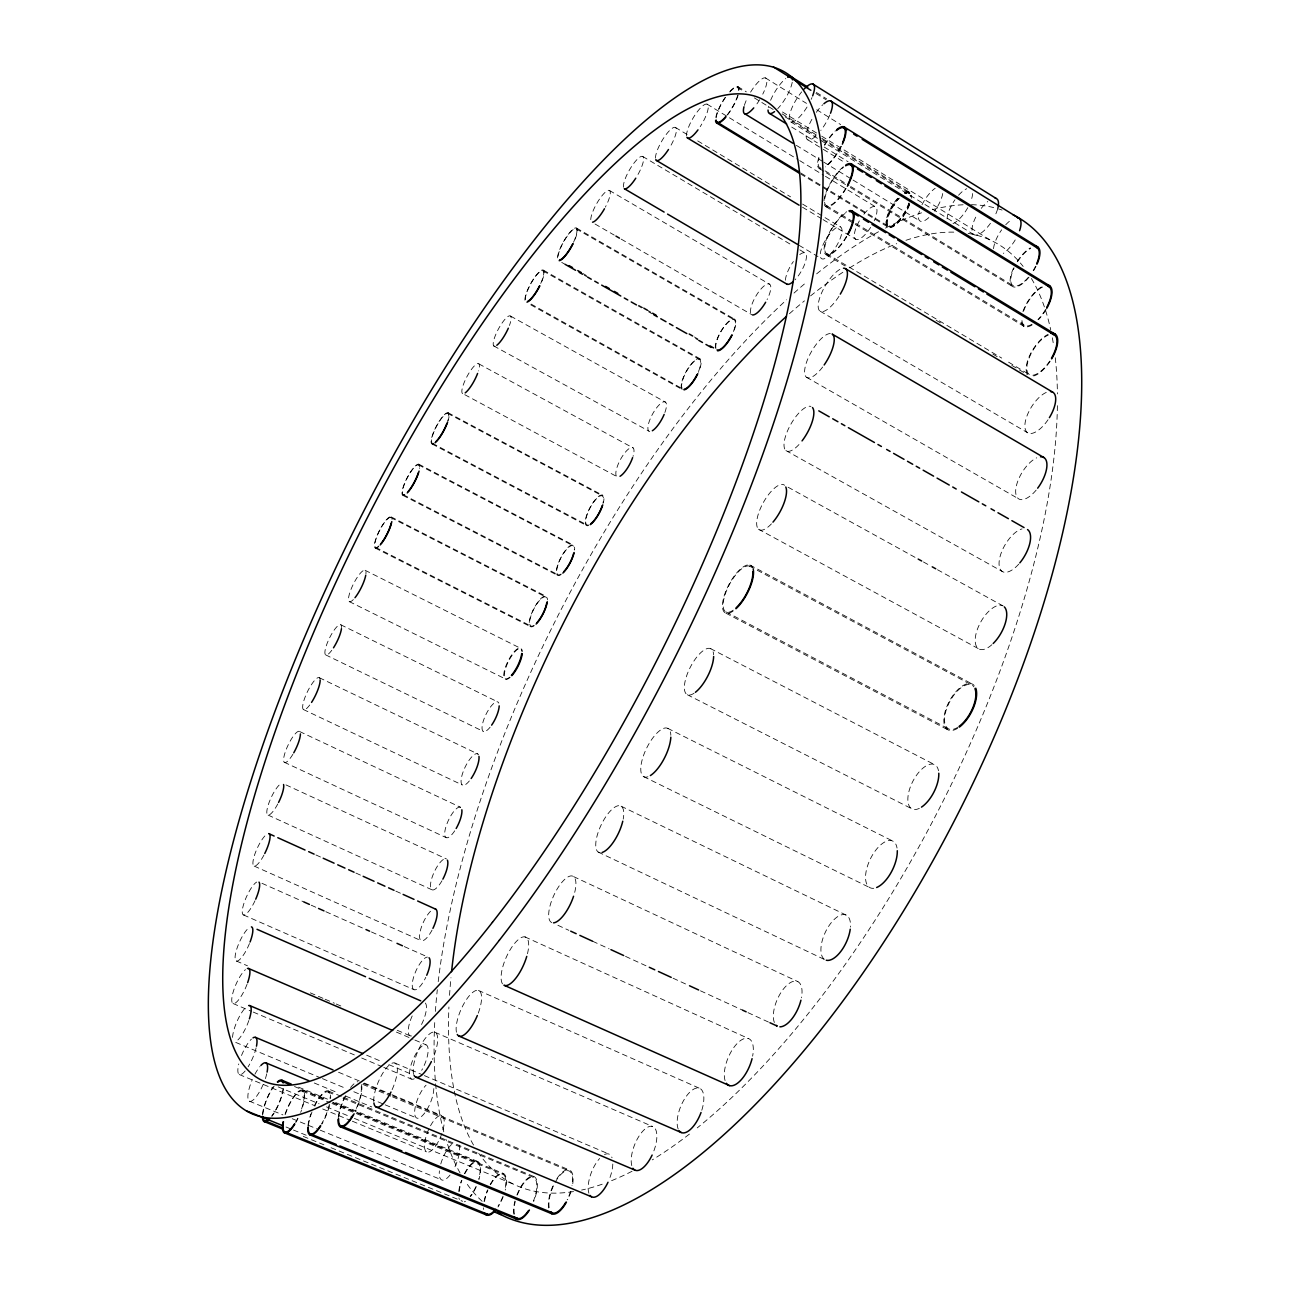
<?xml version="1.0" encoding="UTF-8"?>
<svg xmlns="http://www.w3.org/2000/svg" width="1290" height="1290" viewBox="0 0 1290 1290"><rect width="100%" height="100%" fill="white"/><g stroke="black" fill="none" stroke-linecap="round" stroke-linejoin="round"><path stroke-width="0.75" stroke-dasharray="5 3.75" d="M286.009 1126.992L291.572 1129.266M293.427 1130.024L306.391 1135.313M303.295 1136.409L323.903 1144.794M331.046 1147.713L458.676 1199.668M249.325 1101.16L282.897 1114.899M292.217 1118.704L318.324 1129.395M320.194 1130.153L441.39 1179.753M278.156 1086.873L319.065 1103.789M326.499 1106.868L352.525 1117.64M354.379 1118.398L514.275 1184.526M239.231 1074.522L315.26 1105.901M322.677 1108.965L350.477 1120.446M352.331 1121.204L426.506 1151.825M298.635 1087.164L328.24 1099.451M335.642 1102.531L478.171 1161.677M294.491 1086.519L325.918 1099.548M333.304 1102.611L477.494 1162.403M302.666 1090.244L324.999 1099.515M332.449 1102.595L503.713 1173.626M302.231 1091.179L330.127 1102.724M331.981 1103.498L503.019 1174.384M314.276 1083.003L338.399 1093.033M345.817 1096.129L371.778 1106.949M328.547 1091.05L341.528 1096.452M343.382 1097.226L534.35 1176.738M328.111 1092.017L335.513 1095.097M342.93 1098.177L533.625 1177.496A22.011 8.611 -68.5 0 1 533.367 1201.248M362.78 1084.406L390.66 1096.097M392.531 1096.871L569.084 1170.949M235.748 1042.417L320.613 1077.876M322.468 1078.633L346.446 1088.663M353.831 1091.743L383.34 1104.063M385.194 1104.837L416.557 1117.946M338.544 1072.248L362.522 1082.31M364.361 1083.084L390.193 1093.936M392.031 1094.71L441.841 1115.608M363.216 1083.407L390.886 1095.033M392.724 1095.807L569.841 1170.159M394.837 1063.041L422.523 1074.812M424.378 1075.602L608.944 1154.066M366.634 1055.188L381.469 1061.493M388.887 1064.637L411.139 1074.086M233.039 1003.523L251.421 1011.312M253.259 1012.086L354.363 1054.914M361.716 1058.026L381.921 1066.588M383.759 1067.362L411.333 1079.053M236.36 961.018L247.454 965.791M310.342 992.865L323.274 998.444M325.128 999.234L334.384 1003.217M336.222 1004.023L341.769 1006.41M397.256 1030.291L410.204 1035.87M396.401 1032.081L413.042 1039.24M414.88 1040.046L425.974 1044.803M434.859 1032.226L652.611 1126.476M243.52 914.965L414.009 989.688A17.738 5.821 -66.1 0 0 425.797 977.32M478.413 990.398L699.164 1088.131M261.967 883.311L303.94 901.968M311.229 905.209L318.533 908.45M325.838 911.707L364.151 928.736M371.456 931.977L395.175 942.522M404.302 946.586L428.022 957.132M254.211 866.106L421.33 940.765M315.921 854.948L321.371 857.415M355.879 873.04L361.329 875.507M395.837 891.132L401.287 893.599M524.982 936.911L748.442 1038.514M268.127 815.103L432.247 889.923M285.993 784.917L446.485 858.963M557.909 925.301L568.874 930.332M592.626 941.249L609.09 948.811M625.537 956.374L647.467 966.452M673.058 978.207L687.667 984.931M700.47 990.817L742.508 1010.135M747.99 1012.65L769.92 1022.728M284.235 762.245L446.018 837.565M573.582 876.603L797.929 981.642M299.699 731.559L460.53 807.282M303.376 709.5L462.239 784.949M598.205 852.077L825.165 959.825M319.388 677.75L477.8 753.973M325.628 654.869L483.46 731.478M621.151 806.218L846.014 915.013M340.786 624.779L497.682 701.857M643.646 776.644L870.427 887.923M349.332 601.624L505.583 679.056M365.118 570.293L520.934 648.483M667.801 728.382L892.728 841.032M375.616 547.379L530.754 625.924M375.309 548.105L530.335 626.553M687.36 694.746L911.675 808.717M391.064 516.855L545.88 596.206M390.773 517.564L545.847 597.044M403.302 494.715L557.909 574.679M403.012 495.441L557.49 575.308M710.468 648.58L934.992 764.857M418.766 464.158L573.05 544.928M418.476 464.884L573.05 545.735M725.851 613.137L947.827 729.801M726.254 612.008L948.537 728.866M432.472 443.357L586.982 524.917M432.182 444.066L586.547 525.562M448.001 412.687L602.898 495.392M447.711 413.397L602.188 495.844M749.925 565.004L973.128 684.506M749.538 566.116L971.741 685.038M464.739 394.675L617.491 476.929A16.544 5.208 -61.7 0 1 618.49 463.497A16.544 5.208 -61.7 0 1 630.262 447.888A16.544 5.208 -61.7 0 1 633.035 456.386M478.913 363.909L633.164 447.953M758.456 529.206L979.4 649.193M493.715 345.913L648.773 431.037M788.093 487.233L916.416 558.102M923.446 561.972L930.477 565.859M937.507 569.745L1002.54 605.671M510.582 316.115L665.559 402.19M531.125 304.085L682.781 388.951M530.771 304.843L682.845 389.854M785.916 450.565L1002.346 571.518M543.493 270.207L699.777 358.652M543.138 270.964L699.551 359.426M561.714 262.402L565.197 264.369M584.306 275.254L587.788 277.221M638.179 305.891L641.662 307.875M648.612 311.825L652.079 313.809M695.536 338.528L699.003 340.495M582.983 273.544L586.45 275.528M638.695 305.262L643.92 308.229M647.403 310.213L650.886 312.196M694.407 336.98L697.89 338.964M806.572 377.293L1018.552 498.795M576.566 228.12L734.365 319.033M576.211 228.878L734.123 319.807M595.045 224.008L614.217 235.103M621.183 239.134L751.925 314.76M820.166 311.213L1027.759 432.843M609.461 190.485L769.485 284.171M799.074 245.326L817.973 256.581M642.662 156.445L792.931 245.761M799.832 249.873L805.008 252.953M826.616 253.646L1001.701 358.072M1008.57 362.168L1029.178 374.455M826.148 254.678L845.047 265.95M936.153 320.275L943.038 324.37M992.897 354.105L999.766 358.201M1011.795 365.376L1027.275 374.6M802.525 207.239L821.375 218.591M823.085 219.622L855.657 239.231M826.406 205.674L853.932 222.315M855.641 223.347L1024.196 325.29M825.939 206.674L853.512 223.331M855.222 224.363L1024.018 326.418M675.347 127.42L689.102 135.708M697.697 140.9L790.56 196.838M802.59 204.094L840.419 226.895M800.897 173.086L888.745 226.476M800.606 173.973L888.52 227.395M825.052 170.828L848.965 185.438M850.674 186.486L1012.924 285.574M819.472 168.667L824.616 171.812M826.326 172.844L848.562 186.421M850.271 187.469L1012.747 286.654M707.065 104.151L798.01 159.605M799.736 160.653L823.746 175.295M825.471 176.343L875.233 206.69M796.333 145.351L822.101 161.121M823.826 162.169L851.319 179.004M853.029 180.052L920.028 221.058M737.767 86.575L746.329 91.848M782.095 113.875L820.069 137.256M821.778 138.304L909.966 192.597M737.3 87.381L744.233 91.638M754.36 97.895L773.178 109.456M785.078 116.809L816.231 135.998M822.617 139.917L909.644 193.5M790.818 121.937L974.289 234.861M791.738 127.097L817.36 142.851M824.197 147.044L848.094 161.75M807.895 139.884L821.569 148.285M823.278 149.334L845.498 162.992M782.466 111.988L819.972 135.111M821.682 136.16L990.478 240.182M765.438 77.916L806.492 103.377M816.747 109.747L840.693 124.598M816.36 92.445L826.568 98.798M815.957 93.461L826.164 99.814M798.978 444.55A25.413 9.288 -60.4 0 1 785.594 436.068A25.413 9.288 -60.4 0 1 810.959 406.447M1018.745 564.133A24.478 11.255 -59.5 0 1 999.153 561.489A24.478 11.255 -59.5 0 1 1022.067 528.9M314.389 1105.74A23.8 7.369 -67.2 0 1 330.643 1098.096M329.385 1105.756A23.8 7.369 -67.2 0 1 321.807 1124.219M307.939 1125.751A23.8 7.369 -67.2 0 1 310.922 1113.883M314.599 1106.062A22.752 7.047 -67.2 0 1 330.127 1098.741M329.385 1104.143A22.752 7.047 -67.2 0 1 321.678 1123.703M308.439 1125.186A22.752 7.047 -67.2 0 1 312.003 1111.948M516.871 1195.056A23.026 9.014 -68.5 0 1 533.786 1176.464A23.026 9.014 -68.5 0 1 533.85 1201.151M513.775 1214.083A23.026 9.014 -68.5 0 1 514.936 1201.055M517.355 1194.927A22.011 8.611 -68.5 0 1 533.496 1177.448M514.452 1214.148A22.011 8.611 -68.5 0 1 515.226 1201.571M655.481 158.202A19.028 5.047 -60 0 1 664.495 136.821A19.028 5.047 -60 0 1 676.121 128.242A19.028 5.047 -60 0 1 669.526 147.834M353.347 599.576A17.544 4.305 -63.3 0 1 349.042 595.351A17.544 4.305 -63.3 0 1 359.442 574.308A17.544 4.305 -63.3 0 1 365.909 574.163M510.147 677.379A17.109 5.353 -63.4 0 1 504.471 673.009A17.109 5.353 -63.4 0 1 514 652.74A17.109 5.353 -63.4 0 1 522.289 651.531M309.745 705.001A17.802 4.402 -64 0 1 302.682 706.243A17.802 4.402 -64 0 1 311.213 684.974A17.802 4.402 -64 0 1 320.081 679.217M469.318 780.982A17.351 5.466 -64.3 0 1 461.078 781.869A17.351 5.466 -64.3 0 1 468.27 761.471A17.351 5.466 -64.3 0 1 478.526 754.844M509.647 677.137A17.109 5.353 -63.4 0 1 503.987 672.767A17.109 5.353 -63.4 0 1 513.517 652.498A17.109 5.353 -63.4 0 1 521.805 651.273M462.626 393.611A16.963 4.192 -62 0 1 470.802 370.294A16.963 4.192 -62 0 1 478.461 370.94M249.454 943.554A18.673 4.886 -65.7 0 1 237.328 961.034A18.673 4.886 -65.7 0 1 237.65 946.473A18.673 4.886 -65.7 0 1 249.825 927.204M425.313 1003.039A18.157 6.047 -66.5 0 1 420.024 1027.211M411.494 1035.951A18.157 6.047 -66.5 0 1 412.219 1015.875M838.968 296.313A24.736 8.595 -59.3 0 1 820.763 311.487A24.736 8.595 -59.3 0 1 822.552 290.863A24.736 8.595 -59.3 0 1 841.354 268.707M1048.044 419.75A23.849 10.433 -58.1 0 1 1028.485 433.182A23.849 10.433 -58.1 0 1 1028.517 412.316A23.849 10.433 -58.1 0 1 1048.093 391.805M822.665 367.021A25.123 8.966 -59.8 0 1 805.266 366.618A25.123 8.966 -59.8 0 1 830.308 333.562M1036.16 490.119A24.204 10.884 -58.7 0 1 1015.665 491.168A24.204 10.884 -58.7 0 1 1036.708 457.821M495.021 346.22A17.173 4.273 -61.6 0 1 496.086 333.755A17.173 4.273 -61.6 0 1 508.163 316.373A17.173 4.273 -61.6 0 1 509.421 325.499M649.757 431.505A16.738 5.305 -61.2 0 1 650.902 417.331A16.738 5.305 -61.2 0 1 663.382 401.9A16.738 5.305 -61.2 0 1 664.689 413.042M829.825 114.987A22.591 6.934 -58.7 0 1 820.811 130.435M815.619 136.208A22.591 6.934 -58.7 0 1 806.234 137.401A22.591 6.934 -58.7 0 1 812.571 118.116M816.296 112.327A22.591 6.934 -58.7 0 1 822.746 104.78M1015.23 239.924A21.866 8.482 -57.4 0 1 1003.314 253.421M993.526 248.696A21.866 8.482 -57.4 0 1 1001.669 229.797M1005.716 224.783A21.866 8.482 -57.4 0 1 1012.134 219.348M811.974 97.572A21.962 6.547 -58.8 0 1 811.184 99.362M807.024 107.07A21.962 6.547 -58.8 0 1 789.48 120.438A21.962 6.547 -58.8 0 1 801.654 91.88M997.589 209.093A21.285 8.03 -57.6 0 1 994.896 215.881M990.43 223.331A21.285 8.03 -57.6 0 1 973.982 234.699A21.285 8.03 -57.6 0 1 976.562 215.591M981.271 208.351A21.285 8.03 -57.6 0 1 987.769 201.498M729.801 92.025A20.124 5.547 -59.4 0 1 738.622 90.558M737.687 95.508A20.124 5.547 -59.4 0 1 726.963 115.197M716.144 117.906A20.124 5.547 -59.4 0 1 726.447 96.121M905.354 193.5A19.543 6.837 -58.4 0 1 910.821 196.773M909.45 203.981A19.543 6.837 -58.4 0 1 895.163 224.75A19.543 6.837 -58.4 0 1 887.439 220.284A19.543 6.837 -58.4 0 1 899.404 198.144M729.914 91.429A21.059 5.805 -59.4 0 1 739.154 89.881M738.17 95.057A21.059 5.805 -59.4 0 1 726.947 115.681M715.837 117.245A21.059 5.805 -59.4 0 1 725.222 97.379M904.564 193.323A20.447 7.16 -58.4 0 1 911.272 198.241M909.563 204.755A20.447 7.16 -58.4 0 1 888.375 227.298A20.447 7.16 -58.4 0 1 898.695 198.386M361.458 1084.632A24.429 7.804 -67.2 0 1 355.202 1111.641M338.238 1117.559A24.429 7.804 -67.2 0 1 345.833 1094.936M350.606 1087.502A24.429 7.804 -67.2 0 1 357.911 1081.665M361.2 1086.728A23.349 7.45 -67.2 0 1 354.96 1111.319M338.754 1116.963A23.349 7.45 -67.2 0 1 346.01 1095.339M556.893 1178.673A23.607 9.514 -68.5 0 1 569.632 1170.046A23.607 9.514 -68.5 0 1 572.389 1185.962M570.986 1191.476A23.607 9.514 -68.5 0 1 567.648 1199.797M548.572 1207.988A23.607 9.514 -68.5 0 1 553.958 1183.769M549.169 1207.617A22.559 9.095 -68.5 0 1 561.311 1173.997A22.559 9.095 -68.5 0 1 572.002 1185.558M570.535 1191.492A22.559 9.095 -68.5 0 1 567.213 1199.7M686.538 135.821A19.56 5.289 -59.7 0 1 696.084 113.423A19.56 5.289 -59.7 0 1 708.081 105.377A19.56 5.289 -59.7 0 1 700.212 126.646M863.849 214.237A18.995 6.514 -58.7 0 1 875.555 206.852A18.995 6.514 -58.7 0 1 874.201 220.816M870.637 227.379A18.995 6.514 -58.7 0 1 855.56 239.15A18.995 6.514 -58.7 0 1 860.317 219.284M413.687 1074.393A24.397 8.288 -66.8 0 1 420.653 1045.545A24.397 8.288 -66.8 0 1 436.165 1033.145A24.397 8.288 -66.8 0 1 432.408 1059.429M631.778 1165.596A23.543 10.094 -68.1 0 1 638.308 1137.28A23.543 10.094 -68.1 0 1 654.498 1127.734A23.543 10.094 -68.1 0 1 653.014 1153.067M750.587 92.138A20.721 5.853 -59.2 0 1 765.163 77.852A20.721 5.853 -59.2 0 1 762.761 94.17M759.697 99.685A20.721 5.853 -59.2 0 1 754.956 106.473M744.362 105.425A20.721 5.853 -59.2 0 1 747.571 97.572M942.716 193.548A20.108 7.208 -58 0 1 934.557 211.108M928.832 217.591A20.108 7.208 -58 0 1 919.431 211.06M921.979 204.804A20.108 7.208 -58 0 1 935.169 188.292M373.761 1101.515A23.897 7.869 -67 0 1 382.791 1073.151A23.897 7.869 -67 0 1 396.385 1064.524A23.897 7.869 -67 0 1 391.999 1089.921M604.526 1154.55A23.075 9.594 -68.3 0 1 612.024 1157.743M612.798 1164.048A23.075 9.594 -68.3 0 1 608.88 1180.334M588.901 1193.202A23.075 9.594 -68.3 0 1 599.64 1158.468M623.473 187.211A18.56 4.838 -60.3 0 1 631.616 166.442A18.56 4.838 -60.3 0 1 643.275 157.106A18.56 4.838 -60.3 0 1 636.792 176.553M799.736 254.598A18.044 5.982 -59.5 0 1 806.169 259.113A18.044 5.982 -59.5 0 1 795.027 279.817M785.433 280.252A18.044 5.982 -59.5 0 1 793.382 261.515M502.487 983.851A26.364 9.482 -66 0 1 514.774 943.216A26.364 9.482 -66 0 1 527.368 954.165M725.077 1080.552A25.397 11.497 -67 0 1 738.735 1041.981A25.397 11.497 -67 0 1 752.618 1056.155M456.434 1032.21A24.832 8.691 -66.5 0 1 472.14 992.865A24.832 8.691 -66.5 0 1 478.203 1013.36M678.201 1129.04A23.946 10.562 -67.6 0 1 691.779 1090.437A23.946 10.562 -67.6 0 1 701.583 1110.9M551.733 922.56A25.478 9.369 -65.3 0 1 552.426 898.63A25.478 9.369 -65.3 0 1 570.341 876.007A25.478 9.369 -65.3 0 1 574.227 894.147M774.371 1022.47A24.526 11.352 -66.1 0 1 787.045 985.125A24.526 11.352 -66.1 0 1 801.445 997.799M557.522 257.903A18.576 4.708 -60.9 0 1 571.728 230.346A18.576 4.708 -60.9 0 1 573.792 242.181M558.022 256.355A17.754 4.499 -60.9 0 1 571.954 230.571A17.754 4.499 -60.9 0 1 573.502 242.278M715.37 348.155A18.092 5.837 -60.3 0 1 728.592 321.452A18.092 5.837 -60.3 0 1 733.429 332.143M715.966 348.3A17.286 5.579 -60.3 0 1 727.899 322.548A17.286 5.579 -60.3 0 1 733.22 331.933M600.06 852.738A25.671 9.594 -64.6 0 1 598.221 832.115A25.671 9.594 -64.6 0 1 615.798 806.589A25.671 9.594 -64.6 0 1 623.215 819.102M824.181 959.18A24.72 11.626 -65.1 0 1 831.453 922.431A24.72 11.626 -65.1 0 1 850.449 927.091M590.755 219.655A18.125 4.66 -60.6 0 1 598.882 200.031A18.125 4.66 -60.6 0 1 609.735 190.71A18.125 4.66 -60.6 0 1 605.365 207.126M750.603 312.728A17.641 5.757 -59.9 0 1 764.212 285.848A17.641 5.757 -59.9 0 1 767.082 299.603M647.903 776.774A26.993 10.191 -63.7 0 1 648.209 745.12A26.993 10.191 -63.7 0 1 670.848 735.3M873.733 888.294A25.961 12.336 -64 0 1 872.137 855.609A25.961 12.336 -64 0 1 897.034 848.046M694.036 693.262A25.816 9.772 -62.8 0 1 684.668 683.635A25.816 9.772 -62.8 0 1 700.035 653.401A25.816 9.772 -62.8 0 1 713.628 654.74M919.335 808.362A24.849 11.836 -62.8 0 1 907.934 797.188A24.849 11.836 -62.8 0 1 922.64 768.389A24.849 11.836 -62.8 0 1 938.507 770.759M524.917 300.199A18.237 4.579 -61.3 0 1 538.446 272.642A18.237 4.579 -61.3 0 1 540.575 284.3M525.336 299.57A17.431 4.37 -61.3 0 1 538.269 273.238A17.431 4.37 -61.3 0 1 540.3 284.381M682.152 389.451A17.77 5.676 -60.8 0 1 685.78 372.197A17.77 5.676 -60.8 0 1 698.857 358.443A17.77 5.676 -60.8 0 1 698.438 372.31M682.12 388.242A16.98 5.418 -60.8 0 1 686.699 371.036A16.98 5.418 -60.8 0 1 698.809 359.152A16.98 5.418 -60.8 0 1 698.003 372.649M378.696 546.573A17.496 4.289 -63 0 1 374.987 541.736A17.496 4.289 -63 0 1 384.952 521.531A17.496 4.289 -63 0 1 392.031 519.515M378.889 545.944A16.722 4.096 -63 0 1 378.776 532.206A16.722 4.096 -63 0 1 391.612 519.29M534.35 625.602A17.06 5.337 -63 0 1 529.642 619.651A17.06 5.337 -63 0 1 539.736 599.769A17.06 5.337 -63 0 1 547.412 599.882M533.625 625.586A16.302 5.096 -63 0 1 533.899 608.944A16.302 5.096 -63 0 1 546.976 599.673M404.56 495.166A17.528 4.305 -62.6 0 1 408.43 475.365A17.528 4.305 -62.6 0 1 419.621 468.689M404.85 494.473A16.738 4.112 -62.6 0 1 408.543 475.559A16.738 4.112 -62.6 0 1 419.234 469.189M561.037 574.582A17.076 5.337 -62.6 0 1 556.974 567.374A17.076 5.337 -62.6 0 1 567.842 547.621A17.076 5.337 -62.6 0 1 574.598 549.943M561.134 574.018A16.335 5.112 -62.6 0 1 557.312 567.165A16.335 5.112 -62.6 0 1 567.487 548.427A16.335 5.112 -62.6 0 1 574.244 549.863M433.811 443.679A17.608 4.338 -62.3 0 1 433.085 433.392A17.608 4.338 -62.3 0 1 445.115 414.026A17.608 4.338 -62.3 0 1 448.098 420.653M433.537 443.26A16.834 4.144 -62.3 0 1 433.746 432.279A16.834 4.144 -62.3 0 1 445.115 414.477A16.834 4.144 -62.3 0 1 447.743 420.991M588.466 525.594A17.173 5.386 -62.1 0 1 586.885 514.533A17.173 5.386 -62.1 0 1 598.915 496.166A17.173 5.386 -62.1 0 1 603.333 502.906M588.514 524.982A16.399 5.144 -62.1 0 1 587.337 514.033A16.399 5.144 -62.1 0 1 598.818 496.731A16.399 5.144 -62.1 0 1 602.93 503.261M331.772 650.305A16.851 4.144 -63.7 0 1 324.967 651.273A16.851 4.144 -63.7 0 1 334.078 630.213A16.851 4.144 -63.7 0 1 341.56 627.682M490.119 727.189A16.431 5.16 -63.9 0 1 482.041 728.431A16.431 5.16 -63.9 0 1 489.136 708.887A16.431 5.16 -63.9 0 1 498.843 703.131M292.878 754.311A17.238 4.289 -64.4 0 1 283.719 761.197A17.238 4.289 -64.4 0 1 289.928 741.557A17.238 4.289 -64.4 0 1 299.973 731.881M454.741 830.808A16.786 5.337 -64.8 0 1 444.937 835.92A16.786 5.337 -64.8 0 1 450.629 816.102A16.786 5.337 -64.8 0 1 461.288 808.024M277.769 803.993A17.512 4.402 -64.7 0 1 266.966 810.201A17.512 4.402 -64.7 0 1 280.704 783.788M441.954 880.812A17.06 5.466 -65.2 0 1 431.489 889.455A17.06 5.466 -65.2 0 1 433.875 872.782A17.06 5.466 -65.2 0 1 445.115 858.721M263.934 855.093A17.834 4.531 -65 0 1 253.759 865.896A17.834 4.531 -65 0 1 256.565 849.755A17.834 4.531 -65 0 1 267.627 833.759M432.053 930.106A17.367 5.628 -65.6 0 1 419.572 937.153A17.367 5.628 -65.6 0 1 430.892 910.933M771.436 523.853A25.639 9.546 -61.1 0 1 758.713 512.84A25.639 9.546 -61.1 0 1 784.562 485.266M991.897 644.71A24.671 11.562 -60.5 0 1 976.514 631.971A24.671 11.562 -60.5 0 1 1003.201 605.994M846.82 236.538A25.413 8.562 -59 0 1 827.68 255.033A25.413 8.562 -59 0 1 827.551 236.441A25.413 8.562 -59 0 1 846.659 211.786M846.482 236.376A24.284 8.191 -59 0 1 828.18 254.049A24.284 8.191 -59 0 1 828.067 236.28A24.284 8.191 -59 0 1 846.321 212.721M1050.157 361.264A24.526 10.417 -57.7 0 1 1031.871 376.261M1027.388 374.068A24.526 10.417 -57.7 0 1 1030.774 353.283A24.526 10.417 -57.7 0 1 1048.077 334.384M1049.705 361.103A23.43 9.965 -57.7 0 1 1026.856 369.085A23.43 9.965 -57.7 0 1 1048.254 335.094M254.985 900.791A18.221 4.692 -65.4 0 1 243.778 915.013A18.221 4.692 -65.4 0 1 245.132 900.017A18.221 4.692 -65.4 0 1 256.662 882.07M413.945 989.656A17.738 5.821 -66.1 0 1 415.299 972.418A17.738 5.821 -66.1 0 1 427.377 957.083M846.127 188.453A24.865 8.127 -58.8 0 1 824.004 203.223A24.865 8.127 -58.8 0 1 843.579 166.555M845.772 188.308A23.768 7.772 -58.8 0 1 824.632 202.417A23.768 7.772 -58.8 0 1 843.354 167.377M1046.077 309.536A24.01 9.901 -57.5 0 1 1038.482 319.662M1032.016 324.999A24.01 9.901 -57.5 0 1 1021.261 319.759M1022.938 311.535A24.01 9.901 -57.5 0 1 1043.255 285.961M1045.497 309.648A22.946 9.465 -57.5 0 1 1037.95 319.517M1032.032 324.258A22.946 9.465 -57.5 0 1 1021.938 319.146M1023.615 311.051A22.946 9.465 -57.5 0 1 1043.304 286.703M247.051 984.286A19.157 5.096 -66 0 1 234.812 1003.314A19.157 5.096 -66 0 1 233.474 990.978A19.157 5.096 -66 0 1 245.455 969.645M414.284 1078.763A18.624 6.305 -66.9 0 1 412.042 1062.009A18.624 6.305 -66.9 0 1 426.7 1045.223A18.624 6.305 -66.9 0 1 421.701 1070.297M248.857 1020.503A19.705 5.353 -66.3 0 1 235.635 1041.562M232.571 1037.386A19.705 5.353 -66.3 0 1 246.616 1006.684M433.795 1088.599A19.14 6.595 -67.3 0 1 423.523 1114.447A19.14 6.595 -67.3 0 1 414.719 1110.561A19.14 6.595 -67.3 0 1 426.071 1085.164M256.13 1047.819A20.269 5.628 -66.5 0 1 248.115 1066.798M245.148 1070.974A20.269 5.628 -66.5 0 1 238.763 1063.944M241.504 1055.51A20.269 5.628 -66.5 0 1 251.437 1039.111M266.74 1073.812A20.882 5.934 -66.8 0 1 265.208 1079.133M263.176 1084.438A20.882 5.934 -66.8 0 1 249.47 1101.225A20.882 5.934 -66.8 0 1 252.324 1079.601M254.92 1074.199A20.882 5.934 -66.8 0 1 259.919 1066.572M459.079 1145.004A20.253 7.305 -67.9 0 1 453.854 1169.014M450.017 1175.029A20.253 7.305 -67.9 0 1 439.39 1170.852M440.777 1163.967A20.253 7.305 -67.9 0 1 454.644 1142.521M285.025 1114.35A23.155 6.95 -67.1 0 1 301.312 1090.034A23.155 6.95 -67.1 0 1 300.683 1112.383M297.974 1118.478A23.155 6.95 -67.1 0 1 295.829 1122.461M285.396 1114.221A22.123 6.644 -67.1 0 1 300.602 1091.05A22.123 6.644 -67.1 0 1 301.054 1110.48M297.78 1118.172A22.123 6.644 -67.1 0 1 295.733 1121.961M490.184 1184.494A22.414 8.53 -68.4 0 1 503.181 1173.384A22.414 8.53 -68.4 0 1 505.245 1190.09M503.197 1196.652A22.414 8.53 -68.4 0 1 497.988 1206.972M483.669 1209.472A22.414 8.53 -68.4 0 1 483.54 1207.843M484.056 1201.538A22.414 8.53 -68.4 0 1 487.491 1190.041M490.522 1184.671A21.43 8.143 -68.4 0 1 502.874 1174.319A21.43 8.143 -68.4 0 1 504.777 1190.315M502.745 1196.733A21.43 8.143 -68.4 0 1 498.15 1205.924M484.54 1201.2A21.43 8.143 -68.4 0 1 487.926 1189.961M283.494 1088.502A22.494 6.563 -67 0 1 271.803 1116.463M262.45 1114.737A22.494 6.563 -67 0 1 273.125 1086.97M283.026 1089.05A21.495 6.273 -67 0 1 271.851 1115.769M262.918 1114.125A21.495 6.273 -67 0 1 274.157 1086.132M464.465 1173.61A21.801 8.062 -68.2 0 1 477.8 1161.484A21.801 8.062 -68.2 0 1 478.848 1179.753M476.3 1186.639A21.801 8.062 -68.2 0 1 470.56 1196.491M465.448 1201.296A21.801 8.062 -68.2 0 1 464.384 1201.812M459.385 1199.539A21.801 8.062 -68.2 0 1 458.918 1197.942M458.772 1191.428A21.801 8.062 -68.2 0 1 461.449 1180.543M464.835 1173.723A20.834 7.708 -68.2 0 1 477.236 1162.306A20.834 7.708 -68.2 0 1 478.816 1178.48M475.849 1186.768A20.834 7.708 -68.2 0 1 470.108 1196.362M462.659 1201.216A20.834 7.708 -68.2 0 1 461.046 1200.522M459.208 1191.525A20.834 7.708 -68.2 0 1 461.885 1180.35M841.37 146.238A24.268 7.692 -58.7 0 1 825.455 166.878M821.198 168.845A24.268 7.692 -58.7 0 1 818.989 156.848M824.423 145.044A24.268 7.692 -58.7 0 1 835.42 130.806M840.935 146.302A23.204 7.353 -58.7 0 1 825.729 166.023M820.795 167.926A23.204 7.353 -58.7 0 1 819.069 158.041M824.745 145.157A23.204 7.353 -58.7 0 1 835.259 131.548M1036.015 266.304A23.462 9.385 -57.4 0 1 1032.726 272.077M1029.017 277.156A23.462 9.385 -57.4 0 1 1012.408 286.461A23.462 9.385 -57.4 0 1 1013.827 267.514M1017.213 261.483A23.462 9.385 -57.4 0 1 1030.371 247.857M1035.596 266.159A22.43 8.966 -57.4 0 1 1031.855 272.625M1028.017 277.656A22.43 8.966 -57.4 0 1 1012.811 285.493A22.43 8.966 -57.4 0 1 1014.117 267.885M1017.504 261.789A22.43 8.966 -57.4 0 1 1030.646 248.406M792.221 82.286A21.333 6.192 -59 0 1 777.757 108.666M768.276 107.602A21.333 6.192 -59 0 1 768.566 106.248M770.614 100.265A21.333 6.192 -59 0 1 785.771 78.529M972.596 193.565A20.688 7.595 -57.8 0 1 970.612 201.74M967.774 207.69A20.688 7.595 -57.8 0 1 953.036 223.557M947.07 218.897A20.688 7.595 -57.8 0 1 954.955 199.789M958.551 195.242A20.688 7.595 -57.8 0 1 966.758 188.727M733.026 611.138A26.961 10.159 -61.9 0 1 727.173 588.063A26.961 10.159 -61.9 0 1 752.86 568.003M733.252 610.154A25.768 9.707 -61.9 0 1 727.109 589.304A25.768 9.707 -61.9 0 1 751.667 567.858M957.599 728.302A25.945 12.303 -61.6 0 1 946.586 707.226A25.945 12.303 -61.6 0 1 974.208 685.474M958.019 727.157A24.8 11.755 -61.6 0 1 947.344 706.775A24.8 11.755 -61.6 0 1 974.031 686.99M904.661 192.42A20.447 7.16 -58.4 0 1 910.627 196.66M909.224 203.175A20.447 7.16 -58.4 0 1 894.518 224.799A20.447 7.16 -58.4 0 1 886.101 220.88A20.447 7.16 -58.4 0 1 897.953 197.934M904.645 193.032A19.543 6.837 -58.4 0 1 910.079 196.967M908.902 202.965A19.543 6.837 -58.4 0 1 894.873 223.96A19.543 6.837 -58.4 0 1 886.633 220.429A19.543 6.837 -58.4 0 1 898.082 198.338M482.154 1201.296A561.714 223.154 -62.9 0 1 466.125 1182.688M460.095 1172.997A561.714 223.154 -62.9 0 1 445.921 1139.264M443.792 1131.814A561.714 223.154 -62.9 0 1 434.794 1021.18M435.391 1011.408A561.714 223.154 -62.9 0 1 437.31 989.688M438.213 981.642A561.714 223.154 -62.9 0 1 786.594 299.796M794.011 293.072A561.714 223.154 -62.9 0 1 805.895 282.72M816.618 273.867A561.714 223.154 -62.9 0 1 878.522 231.765M885.44 228.088A561.714 223.154 -62.9 0 1 921.56 212.818M932.283 209.673A561.714 223.154 -62.9 0 1 963.34 204.771M971.418 204.691A561.714 223.154 -62.9 0 1 1002.137 210.093M968.145 233.409A528.852 209.544 -62.9 0 1 1023.147 266.433M1031.436 278.527A528.852 209.544 -62.9 0 1 1050.737 329.901M1052.334 337.786A528.852 209.544 -62.9 0 1 1053.704 345.978M1055.268 357.749A528.852 209.544 -62.9 0 1 1057.413 393.934M1057.397 405.673A528.852 209.544 -62.9 0 1 697.261 1127.879M689.408 1134.104A528.852 209.544 -62.9 0 1 652.272 1159.887M632.052 1171.272A528.852 209.544 -62.9 0 1 609.719 1181.414M602.204 1184.204A528.852 209.544 -62.9 0 1 581.613 1190.057M573.55 1191.573A528.852 209.544 -62.9 0 1 478.687 1153.228M473.527 1145.052A528.852 209.544 -62.9 0 1 448.92 1007.006M449.533 995.348A528.852 209.544 -62.9 0 1 450.968 977.691M789.416 313.728A528.852 209.544 -62.9 0 1 804.428 300.876M810.572 295.878A528.852 209.544 -62.9 0 1 843.354 271.932M849.642 267.885A528.852 209.544 -62.9 0 1 896.744 243.649M905.951 240.311A528.852 209.544 -62.9 0 1 956.987 232.248M830.647 253.936A18.495 6.24 -59.1 0 0 840.757 227.088A18.495 6.24 -59.1 0 0 821.891 247.567A18.495 6.24 -59.1 0 0 830.647 253.936M435.826 1145.681A19.672 6.934 -67.6 0 0 442.067 1115.721A19.672 6.934 -67.6 0 0 425.168 1140.021A19.672 6.934 -67.6 0 0 435.826 1145.681"/><path stroke-width="1.5" d="M247.1 1111.125L282.3 1125.477M493.554 1211.616L500.955 1214.632M264.45 1120.591L282.945 1128.121M264.031 1121.494L282.639 1129.072M284.703 1131.798L487.588 1214.309M284.268 1132.733L486.411 1214.938M310.164 1133.797L336.222 1144.44M339.851 1145.907L517.903 1218.55M309.729 1134.765L516.677 1219.211M340.737 1125.767L401.867 1150.906M405.576 1152.438L551.894 1212.616M340.286 1126.767L551.814 1213.761M281.978 1080.246L291.234 1084.1M281.559 1081.149L288.944 1084.229M376.116 1107.014L591.481 1196.765M266.046 1062.912L308.713 1080.681M255.533 1037.386L333.014 1069.926M249.792 1005.603L362.925 1053.624M415.832 1077.15L634.89 1170.094M248.535 968.468L392.708 1030.5M459.127 1036.144L681.233 1132.523M257.016 929.316L365.554 976.74M369.23 978.336L420.75 1000.846M303.94 901.968L309.406 904.403M318.533 908.45L324 910.885M365.973 929.542L369.633 931.17M396.998 943.345L402.48 945.78M504.6 985.463L729.431 1085.6M268.707 833.582L274.157 836.049M277.785 837.694L305.021 850.013M308.665 851.658L314.115 854.125M323.193 858.237L334.094 863.171M337.722 864.816L344.978 868.106M348.623 869.75L354.073 872.217M363.151 876.329L374.052 881.264M377.68 882.908L384.936 886.198M388.58 887.843L394.031 890.31M403.109 894.421L414.009 899.356M417.637 901L435.794 909.224M570.696 931.17L576.178 933.686M579.839 935.379L592.626 941.249M610.912 949.65L623.699 955.535M649.289 967.29L654.772 969.806M658.432 971.499L671.219 977.369M689.505 985.77L698.648 989.978M742.508 1010.135L746.152 1011.812M769.92 1022.728L777.225 1026.098A24.526 11.352 -66.1 0 1 776.29 1025.389M918.174 559.07L921.689 561.005M932.235 566.826L935.75 568.777M565.197 264.369L575.614 270.303M579.097 272.287L582.564 274.254M587.788 277.221L591.255 279.204M594.738 281.188L598.205 283.155M601.688 285.138L620.796 296.007M624.279 297.99L627.762 299.973M631.229 301.941L636.438 304.908M653.82 314.792L657.303 316.776M660.77 318.759L665.995 321.71M669.462 323.693L672.945 325.677M676.412 327.644L686.844 333.578M699.003 340.495L702.486 342.479M705.952 344.462L711.177 347.429M818.779 410.849L829.212 416.799M832.695 418.766L837.919 421.733M841.386 423.717L844.869 425.7M848.352 427.667L874.443 442.502M877.926 444.486L881.409 446.469M886.617 449.436L890.1 451.419M893.583 453.387L904.016 459.321M907.499 461.304L912.723 464.271M916.206 466.254L919.673 468.222M923.156 470.205L933.589 476.139M937.072 478.122L949.246 485.04M952.73 487.023L956.212 489.007M961.437 491.974L978.82 501.858M982.303 503.842L985.786 505.809M991.01 508.776L994.477 510.759M997.96 512.743L1008.393 518.677M1011.876 520.66L1024.05 527.578M569.051 265.611L572.534 267.594M577.759 270.561L581.242 272.545M605.607 286.428L609.09 288.412M614.314 291.379L617.797 293.362M643.92 308.229L647.403 310.213M652.627 313.196L656.11 315.179M689.183 334.013L692.666 335.997M710.081 345.897L713.563 347.881M615.959 236.102L619.442 238.134M1043.868 457.531L832.147 334.062A25.123 8.966 -59.8 0 1 824.149 364.973M664.124 212.076L624.296 188.695A18.56 4.838 -60.3 0 0 635.776 178.181M667.575 214.108L787.029 284.219M656.497 160.492L797.365 244.31M845.289 268.594L1052.64 392.128M687.667 138.095L799.091 205.174M851.868 210.867L1055.414 334.336M851.4 211.899L858.269 216.059M863.413 219.171L868.557 222.299M871.976 224.379L885.698 232.7M889.132 234.78L894.276 237.908M897.711 239.988L921.705 254.549M925.14 256.629L928.574 258.709M933.718 261.822L938.862 264.95M942.297 267.03L947.44 270.142M950.859 272.222L974.869 286.783M978.304 288.863L983.448 291.992M986.882 294.072L1053.753 334.642M717.224 122.227L799.59 172.28M716.821 123.082L799.236 173.15M744.798 113.794L792.899 143.238M769.55 113.439L786.626 123.953M851.045 163.782L1049.802 285.912M850.594 164.781L854.012 166.894M857.447 168.99L862.591 172.151M866.009 174.263L871.153 177.423M876.297 180.568L881.425 183.728M884.859 185.841L1049.351 286.912M843.902 126.791L1037.821 247.019M843.45 127.758L846.853 129.871M853.658 134.095L857.06 136.208M862.171 139.368L1037.402 248.003M790.835 76.545L807.846 87.139M773.468 66.999L810.862 90.284M812.797 83.979L996.09 198.418M830.55 100.894L1018.407 217.978M812.506 407.559A25.413 9.288 -60.4 0 1 802.041 440.906M1027.533 529.561A24.478 11.255 -59.5 0 1 1019.81 562.891M320.63 1126.122A23.8 7.369 -67.2 0 1 307.778 1127.524M320.565 1125.525A22.752 7.047 -67.2 0 1 308.278 1126.88M529.416 1210.036A23.026 9.014 -68.5 0 1 514.726 1217.115M528.545 1210.568A22.011 8.611 -68.5 0 1 516.403 1217.824M668.478 149.495A19.028 5.047 -60 0 1 655.772 159.686M365.731 575.308A17.544 4.305 -63.3 0 1 354.992 597.721M522.208 653.707A17.109 5.353 -63.4 0 1 511.872 675.638M320.146 680.024A17.802 4.402 -64 0 1 311.551 702.405M478.961 756.391A17.351 5.466 -64.3 0 1 471.173 778.499M521.724 653.466A17.109 5.353 -63.4 0 1 511.388 675.396M477.59 373.439A16.963 4.192 -62 0 1 465.206 392.87M632.616 457.628A16.544 5.208 -61.7 0 1 620.022 476.284M251.405 926.865A18.673 4.886 -65.7 0 1 250.067 942.006M843.467 268.223A24.736 8.595 -59.3 0 1 840.306 294.12M1050.495 391.547A23.849 10.433 -58.1 0 1 1049.383 417.67M1040.514 456.789A24.204 10.884 -58.7 0 1 1037.676 488.184M508.325 328.192A17.173 4.273 -61.6 0 1 496.795 345.285M664.157 414.413A16.738 5.305 -61.2 0 1 652.337 430.747M823.907 103.748A22.591 6.934 -58.7 0 1 830.518 113.246M1017.488 217.752A21.866 8.482 -57.4 0 1 1019.584 230.684M804.138 89.042A21.962 6.547 -58.8 0 1 812.635 95.879M995.219 198.209A21.285 8.03 -57.6 0 1 997.976 207.593M725.835 116.568A20.124 5.547 -59.4 0 1 716.063 119.986M725.77 117.116A21.059 5.805 -59.4 0 1 715.547 120.68M354.089 1113.786A24.429 7.804 -67.2 0 1 338.093 1119.365M352.783 1115.334A23.349 7.45 -67.2 0 1 338.625 1118.704M566.439 1202.119A23.607 9.514 -68.5 0 1 549.911 1211.971M565.794 1202.312A22.559 9.095 -68.5 0 1 551.136 1212.02M697.987 129.855A19.56 5.289 -59.7 0 1 686.893 137.304M431.376 1061.589A24.397 8.288 -66.8 0 1 414.106 1075.425M652.127 1155.05A23.543 10.094 -68.1 0 1 632.922 1168.256M753.763 107.892A20.721 5.853 -59.2 0 1 743.975 106.796M390.983 1092.05A23.897 7.869 -67 0 1 373.89 1102.966M608.009 1182.269A23.075 9.594 -68.3 0 1 589.981 1195.379M792.624 282.091A18.044 5.982 -59.5 0 1 786.755 284.09M526.755 956.374A26.364 9.482 -66 0 1 503.922 985.189M752.07 1058.671A25.397 11.497 -67 0 1 739.67 1081.375A25.397 11.497 -67 0 1 726.367 1083.277M477.348 1015.504A24.832 8.691 -66.5 0 1 457.273 1034.483M701.034 1112.496A23.946 10.562 -67.6 0 1 679.121 1130.733M573.566 896.244A25.478 9.369 -65.3 0 1 553.539 922.85M800.929 1000.202A24.526 11.352 -66.1 0 1 779.886 1026.824M573.018 243.794A18.576 4.708 -60.9 0 1 559.199 260.693M572.76 243.826A17.754 4.499 -60.9 0 1 559.554 259.951M732.107 335.013A18.092 5.837 -60.3 0 1 717.514 350.815M731.704 335.207A17.286 5.579 -60.3 0 1 717.047 349.864M622.764 821.198A25.671 9.594 -64.6 0 1 602.075 852.48M850.239 929.203A24.72 11.626 -65.1 0 1 826.277 960.228M604.462 208.754A18.125 4.66 -60.6 0 1 592.529 222.203M765.647 302.247A17.641 5.757 -59.9 0 1 752.505 314.937M670.832 737.187A26.993 10.191 -63.7 0 1 650.37 775.564M897.292 850.707A25.961 12.336 -64 0 1 876.652 887.504M713.644 656.481A25.816 9.772 -62.8 0 1 695.391 692.295M938.798 773.226A24.849 11.836 -62.8 0 1 921.495 807.121M539.801 285.896A18.237 4.579 -61.3 0 1 526.981 302.15M539.559 285.896A17.431 4.37 -61.3 0 1 527.884 301.199M697.793 373.729A17.77 5.676 -60.8 0 1 684.055 389.886M697.132 374.487A16.98 5.418 -60.8 0 1 684.2 389.225M391.789 521.612A17.496 4.289 -63 0 1 380.244 544.944M391.176 523.24A16.722 4.096 -63 0 1 381.179 543.413M547.266 601.704A17.06 5.337 -63 0 1 536.108 624.038M546.799 602.607A16.302 5.096 -63 0 1 536.898 622.747M419.073 471.108A17.528 4.305 -62.6 0 1 407.253 492.941M418.347 472.737A16.738 4.112 -62.6 0 1 408.188 491.49M574.147 552.539A17.076 5.337 -62.6 0 1 562.859 573.099M573.647 553.362A16.335 5.112 -62.6 0 1 563.666 571.825M447.662 421.959A17.608 4.338 -62.3 0 1 435.069 442.793M446.872 423.523A16.834 4.144 -62.3 0 1 435.988 441.535M602.769 504.89A17.173 5.386 -62.1 0 1 590.223 524.659M602.237 505.632A16.399 5.144 -62.1 0 1 590.868 523.692M341.463 628.698A16.851 4.144 -63.7 0 1 333.497 647.806M499.198 705.888A16.431 5.16 -63.9 0 1 491.635 725.141M300.393 733.897A17.238 4.289 -64.4 0 1 293.749 752.844M461.852 809.781A16.786 5.337 -64.8 0 1 456.16 828.486M283.558 784.514A17.512 4.402 -64.7 0 1 278.575 802.444M447.42 860.156A17.06 5.466 -65.2 0 1 442.873 879.151M269.4 833.953A17.834 4.531 -65 0 1 264.756 853.512M435.262 908.966A17.367 5.628 -65.6 0 1 432.94 928.349M785.803 487.023A25.639 9.546 -61.1 0 1 772.968 522.144M1004.346 606.897A24.671 11.562 -60.5 0 1 993.203 643.484M848.949 210.818A25.413 8.562 -59 0 1 848.111 234.28M849.513 211.592A24.284 8.191 -59 0 1 847.691 234.216M1051.06 333.433A24.526 10.417 -57.7 0 1 1051.64 358.878M1052.946 334.384A23.43 9.965 -57.7 0 1 1051.463 358.249M259.016 882.134A18.221 4.692 -65.4 0 1 255.71 899.194M429.038 957.744A17.738 5.821 -66.1 0 1 426.732 975.256M845.966 164.894A24.865 8.127 -58.8 0 1 847.369 186.244M845.627 165.797A23.768 7.772 -58.8 0 1 848.046 184.099M1046.432 285.074A24.01 9.901 -57.5 0 1 1046.754 308.358M1048.189 286.251A22.946 9.465 -57.5 0 1 1046.932 307.101M247.422 968.484A19.157 5.096 -66 0 1 247.632 982.706M248.631 1005.555A19.705 5.353 -66.3 0 1 249.405 1018.842M253.017 1037.853A20.269 5.628 -66.5 0 1 256.484 1046.174M260.886 1065.476A20.882 5.934 -66.8 0 1 267.094 1072.103M294.7 1124.316A23.155 6.95 -67.1 0 1 282.994 1122.139M294.652 1123.735A22.123 6.644 -67.1 0 1 283.461 1121.671M496.134 1209.552A22.414 8.53 -68.4 0 1 484.766 1213.245M495.65 1209.407A21.43 8.143 -68.4 0 1 486.185 1213.6M277.334 1081.971A22.494 6.563 -67 0 1 283.51 1082.794M269.658 1118.978A22.494 6.563 -67 0 1 262.37 1116.269M278.027 1082.068A21.495 6.273 -67 0 1 282.784 1082.681M268.852 1119.091A21.495 6.273 -67 0 1 262.87 1116.898M836.678 129.709A24.268 7.692 -58.7 0 1 842.354 144.158M836.452 130.516A23.204 7.353 -58.7 0 1 842.709 142.416M1034.58 246.326A23.462 9.385 -57.4 0 1 1037.095 263.982M1036.58 247.519A22.43 8.966 -57.4 0 1 1036.692 263.773M787.658 77.255A21.333 6.192 -59 0 1 792.447 79.851M774.548 111.617A21.333 6.192 -59 0 1 768.034 110.037M753.247 569.374A26.961 10.159 -61.9 0 1 735.977 608.751M752.763 571.744A25.768 9.707 -61.9 0 1 736.074 607.864M975.788 688.199A25.945 12.303 -61.6 0 1 959.357 727.109M974.934 688.65A24.8 11.755 -61.6 0 1 959.115 726.399M1012.892 214.656A561.714 223.154 -62.9 0 1 953.842 821.762A561.714 223.154 -62.9 0 1 497.795 1212.874M451.565 971.709A528.852 209.544 -62.9 0 1 786.432 316.389M499.407 940.168A585.063 171.876 -62.9 0 0 789.141 74.981A585.063 171.876 -62.9 0 0 258.113 758.923A585.063 171.876 -62.9 0 0 499.407 940.168M492.425 922.35A550.717 161.347 -62.9 0 0 770.872 104.635A550.717 161.347 -62.9 0 0 271.787 741.202A550.717 161.347 -62.9 0 0 492.425 922.35"/></g></svg>
